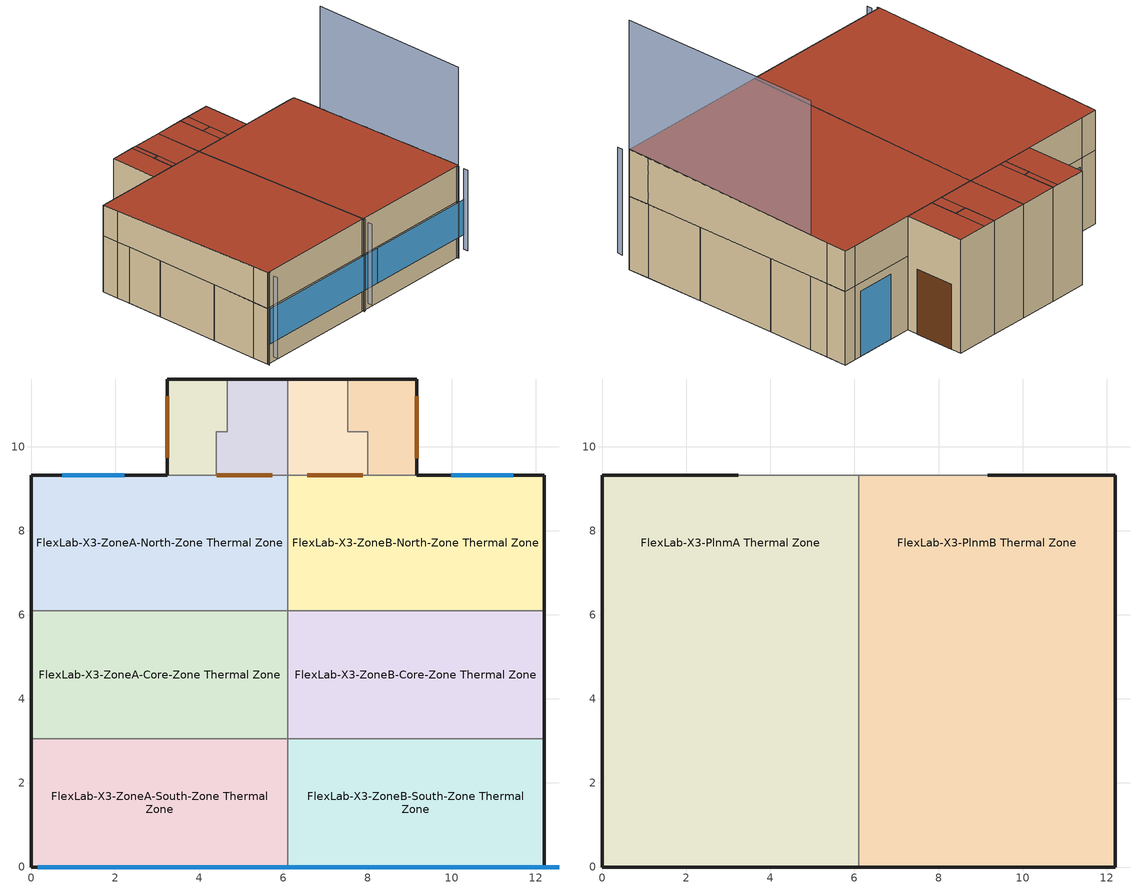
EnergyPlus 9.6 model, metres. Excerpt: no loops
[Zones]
FlexLab-X3-ElecRoom-ZoneA Thermal Zone
 floor ground (Floor-SLAB_3): 4.66,11.61 4.66,10.36 4.41,10.36 4.41,9.32 3.24,9.32 3.24,11.61 z0
 wall outside (ZoneA-NorthWall-ElecRoom-Const): 4.66,11.61 3.24,11.61 z0:4.24
 wall outside (ZoneA-WestWall-ElecRoom-Const): 3.24,11.61 3.24,9.32 z0:4.24
 wall to FlexLab-X3-MechRoom-ZoneA Thermal Zone (ZoneA-E1Wall-ElecRoom-Const): 4.41,9.32 4.41,10.36 z0:4.24
 wall to FlexLab-X3-MechRoom-ZoneA Thermal Zone (ZoneA-E2Wall-ElecRoom-Const): 4.66,10.36 4.66,11.61 z0:4.24
 wall to FlexLab-X3-ZoneA-North-Zone Thermal Zone (ZoneA-S1WALL-ElecRoom-Const): 3.24,9.32 4.41,9.32 z0:2.74
 wall to FlexLab-X3-MechRoom-ZoneA Thermal Zone (ZoneA-S2Wall-ElecRoom-Const): 4.41,10.36 4.66,10.36 z0:4.24
 wall to FlexLab-X3-PlnmA Thermal Zone (ZoneA-S1WALL-ElecRoom-Const): 3.24,9.32 4.41,9.32 z2.74:4.24
 door (AllDoor): 3.24,11.21 3.24,9.73 z0:2.43
 roof outside (Roof-Const): 4.41,9.32 4.41,11.61 3.24,11.61 3.24,9.32 z4.24; 4.66,10.36 4.66,11.61 4.41,11.61 4.41,10.36 z4.24
FlexLab-X3-ElecRoom-ZoneB Thermal Zone
 floor ground (Floor-SLAB_3): 9.17,11.61 9.17,9.32 8,9.32 8,10.36 7.53,10.36 7.53,11.61 z0
 wall outside (ZoneB-EastWall-ElecRoom-Const): 9.17,9.32 9.17,11.61 z0:4.24
 wall outside (ZoneB-NorthWall-ElecRoom-Const): 9.17,11.61 7.53,11.61 z0:4.24
 wall to FlexLab-X3-ZoneB-North-Zone Thermal Zone (ZONEB-S1WALL-ElecRoom-Const): 8,9.32 9.17,9.32 z0:2.74
 wall to FlexLab-X3-MechRoom-ZoneB Thermal Zone (ZoneB-S2Wall-ElecRoom-Const): 7.53,10.36 8,10.36 z0:4.24
 wall to FlexLab-X3-PlnmB Thermal Zone (ZONEB-S1WALL-ElecRoom-Const): 8,9.32 9.17,9.32 z2.74:4.24
 wall to FlexLab-X3-MechRoom-ZoneB Thermal Zone (ZoneB-W1Wall-ElecRoom-Const): 8,10.36 8,9.32 z0:4.24
 wall to FlexLab-X3-MechRoom-ZoneB Thermal Zone (ZoneB-W2Wall-ElecRoom-Const): 7.53,11.61 7.53,10.36 z0:4.24
 door (AllDoor): 9.17,9.73 9.17,11.21 z0:2.43
 roof outside (Roof-Const): 8,10.36 8,11.61 7.53,11.61 7.53,10.36 z4.24; 9.17,9.32 9.17,11.61 8,11.61 8,9.32 z4.24
FlexLab-X3-MechRoom-ZoneA Thermal Zone
 floor ground (Floor-SLAB_3): 6.1,11.61 6.1,9.32 4.41,9.32 4.41,10.36 4.66,10.36 4.66,11.61 z0
 wall outside (ZoneA-N1Wall-MechRoom-Const): 6.1,11.61 4.66,11.61 z0:4.24
 wall to FlexLab-X3-MechRoom-ZoneB Thermal Zone (ZoneA-EastWall-MechRoom-Const): 6.1,9.32 6.1,11.61 z0:4.24
 wall to FlexLab-X3-ZoneA-North-Zone Thermal Zone (ZoneA-S1WALL-MECHROOM-Const): 5.75,9.32 6.1,9.32 z0:2.74
 wall to FlexLab-X3-ZoneA-North-Zone Thermal Zone (ZoneA-S2WALL-MECHROOM-Const): 4.41,9.32 5.75,9.32 z0:2.74
 wall to FlexLab-X3-PlnmA Thermal Zone (ZoneA-S1WALL-MECHROOM-Const): 5.75,9.32 6.1,9.32 z2.74:4.24
 wall to FlexLab-X3-PlnmA Thermal Zone (ZoneA-S2WALL-MECHROOM-Const): 4.41,9.32 5.75,9.32 z2.74:4.24
 door inside (AllDoor): 4.42,9.32 5.74,9.32 z0:2.43
 roof outside (Roof-Const): 4.66,9.32 4.66,10.36 4.41,10.36 4.41,9.32 z4.24; 6.1,9.32 6.1,11.61 4.66,11.61 4.66,9.32 z4.24
FlexLab-X3-MechRoom-ZoneB Thermal Zone
 floor ground (Floor-SLAB_3): 7.53,11.61 7.53,10.36 8,10.36 8,9.32 6.1,9.32 6.1,11.61 z0
 wall outside (ZoneB-N1Wall-MechRoom-Const): 7.53,11.61 6.1,11.61 z0:4.24
 wall to FlexLab-X3-ZoneB-North-Zone Thermal Zone (ZoneB-S1WALL-MECHROOM-Const): 6.1,9.32 6.46,9.32 z0:2.74
 wall to FlexLab-X3-ZoneB-North-Zone Thermal Zone (ZoneB-S2WALL-MECHROOM-Const): 6.46,9.32 8,9.32 z0:2.74
 wall to FlexLab-X3-PlnmB Thermal Zone (ZoneB-S1WALL-MECHROOM-Const): 6.1,9.32 6.46,9.32 z2.74:4.24
 wall to FlexLab-X3-PlnmB Thermal Zone (ZoneB-S2WALL-MECHROOM-Const): 6.46,9.32 8,9.32 z2.74:4.24
 door inside (AllDoor): 6.57,9.32 7.89,9.32 z0:2.43
 roof outside (Roof-Const): 7.53,9.32 7.53,11.61 6.1,11.61 6.1,9.32 z4.24; 8,9.32 8,10.36 7.53,10.36 7.53,9.32 z4.24
FlexLab-X3-ZoneA-Core-Zone Thermal Zone
 floor ground (Floor-SLAB): 6.1,6.1 6.1,3.05 0,3.05 0,6.1 z0
 wall outside (ZoneA-W2Wall-Const): 0,6.1 0,3.05 z0:2.74
 wall to FlexLab-X3-ZoneB-Core-Zone Thermal Zone (ZoneA-E2Wall-Const): 6.1,3.05 6.1,6.1 z0:2.74
 wall to FlexLab-X3-ZoneA-North-Zone Thermal Zone (TempNwall-NorthFacing-CONST): 6.1,6.1 0,6.1 z0:2.74
 wall to FlexLab-X3-ZoneA-South-Zone Thermal Zone (TempNwall-SouthFacing-CONST): 0,3.05 6.1,3.05 z0:2.74
FlexLab-X3-ZoneA-North-Zone Thermal Zone
 floor ground (Floor-SLAB): 6.1,9.32 6.1,6.1 0,6.1 0,9.32 z0
 wall outside (ZoneA-N1Wall-Const): 0.65,9.32 0,9.32 z0:2.74
 wall outside (ZoneA-N2Wall-Const): 3.24,9.32 0.65,9.32 z0:2.74
 wall outside (ZoneA-W2Wall-Const): 0,8.52 0,7.82 0,6.1 z0:2.74
 wall outside (ZoneA-W3Wall-Const): 0,9.32 0,8.52 z0:2.74
 wall to FlexLab-X3-ZoneB-North-Zone Thermal Zone (ZoneA-E2Wall-Const): 6.1,6.1 6.1,8.78 z0:2.74
 wall to FlexLab-X3-ZoneB-North-Zone Thermal Zone (ZoneA-E3Wall-Const): 6.1,8.78 6.1,9.32 z0:2.74
 window (Sgl_Clr_6mm_Door): 2.21,9.32 0.74,9.32 z0:2.43
FlexLab-X3-ZoneA-South-Zone Thermal Zone
 floor ground (Floor-SLAB): 6.1,3.05 6.1,0 0,0 0,3.05 z0
 wall outside (ZoneA-S1Wall-Const): 6.05,0 6.1,0 z0:2.74
 wall outside (ZoneA-S2Wall-Const): 0.12,0 6.05,0 z0:2.74
 wall outside (ZoneA-S3Wall-Const): 0,0 0.12,0 z0:2.74
 wall outside (ZoneA-W1Wall-Const): 0,0.8 0,0 z0:2.74
 wall outside (ZoneA-W2Wall-Const): 0,3.05 0,0.8 z0:2.74
 wall to FlexLab-X3-ZoneB-South-Zone Thermal Zone (ZoneA-E2Wall-Const): 6.1,0 6.1,3.05 z0:2.74
 window (GlzSys_A_B): 0.16,0 7.01,0 z0.95:2.67
FlexLab-X3-ZoneB-Core-Zone Thermal Zone
 floor ground (Floor-SLAB): 12.2,6.1 12.2,3.05 6.1,3.05 6.1,6.1 z0
 wall outside (ZoneB-E2Wall-Const): 12.2,3.05 12.2,6.1 z0:2.74
 wall to FlexLab-X3-ZoneB-North-Zone Thermal Zone (TempNwall-NorthFacing-CONST): 12.2,6.1 6.1,6.1 z0:2.74
 wall to FlexLab-X3-ZoneB-South-Zone Thermal Zone (TempNwall-SouthFacing-CONST): 6.1,3.05 12.2,3.05 z0:2.74
FlexLab-X3-ZoneB-North-Zone Thermal Zone
 floor ground (Floor-SLAB): 12.2,9.32 12.2,6.1 6.1,6.1 6.1,9.32 z0
 wall outside (ZoneB-E3Wall-Const): 12.2,7.82 12.2,8.52 12.2,9.32 z0:2.74
 wall outside (ZoneB-E2Wall-Const): 12.2,6.1 12.2,7.82 z0:2.74
 wall outside (ZoneB-N1Wall-Const): 12.2,9.32 11.76,9.32 z0:2.74
 wall outside (ZoneB-N2Wall-Const): 11.76,9.32 9.17,9.32 z0:2.74
 window (GlzSys_61): 11.47,9.32 9.99,9.32 z0:2.43
FlexLab-X3-ZoneB-South-Zone Thermal Zone
 floor ground (Floor-SLAB): 12.2,3.05 12.2,0 6.1,0 6.1,3.05 z0
 wall outside (ZoneB-E1Wall-Const): 12.2,0 12.2,0.8 z0:2.74
 wall outside (ZoneB-E2Wall-Const): 12.2,0.8 12.2,3.05 z0:2.74
 wall outside (ZoneB-S1Wall-Const): 12.1,0 12.2,0 z0:2.74
 wall outside (ZoneB-S2Wall-Const): 6.17,0 12.1,0 z0:2.74
 wall outside (ZoneB-S3Wall-Const): 6.1,0 6.17,0 z0:2.74
 window (GlzSys_B): 6.21,0 12.56,0 z0.95:2.67
FlexLab-X3-PlnmA Thermal Zone
 floor to FlexLab-X3-ZoneA-North-Zone Thermal Zone (FloorPlnm-Const): 6.1,9.32 6.1,6.1 0,6.1 0,9.32 z2.74
 floor to FlexLab-X3-ZoneA-Core-Zone Thermal Zone (FloorPlnm-Const): 6.1,6.1 6.1,3.05 0,3.05 0,6.1 z2.74
 floor to FlexLab-X3-ZoneA-South-Zone Thermal Zone (FloorPlnm-Const): 6.1,3.05 6.1,0 0,0 0,3.05 z2.74
 wall outside (ZoneA-N1Wall-Const): 0.65,9.32 0,9.32 z2.74:4.24
 wall outside (ZoneA-N2Wall-Const): 3.24,9.32 0.65,9.32 z2.74:4.24
 wall outside (ZoneA-S1Wall-Const): 6.05,0 6.1,0 z2.74:4.5
 wall outside (ZoneA-S2Wall-Const): 0.12,0 6.05,0 z2.74:4.5
 wall outside (ZoneA-S3Wall-Const): 0,0 0.12,0 z2.74:4.5
 wall outside (ZoneA-W1Wall-Const): 0,0,4.5 0,0.8,4.47 0,0.8,2.74 0,0,2.74
 wall outside (ZoneA-W2Wall-Const): 0,0.8,4.47 0,8.52,4.26 0,8.52,2.74 0,0.8,2.74
 wall outside (ZoneA-W3Wall-Const): 0,8.52,4.26 0,9.32,4.24 0,9.32,2.74 0,8.52,2.74
 wall to FlexLab-X3-PlnmB Thermal Zone (ZoneA-E2Wall-Const): 6.1,0,4.5 6.1,0,2.74 6.1,9.32,2.74 6.1,9.32,4.24
 roof outside (Roof-Const): 6.1,0,4.5 6.1,9.32,4.24 0,9.32,4.24 0,0,4.5
FlexLab-X3-PlnmB Thermal Zone
 floor to FlexLab-X3-ZoneB-South-Zone Thermal Zone (FloorPlnm-Const): 12.2,3.05 12.2,0 6.1,0 6.1,3.05 z2.74
 floor to FlexLab-X3-ZoneB-Core-Zone Thermal Zone (FloorPlnm-Const): 12.2,6.1 12.2,3.05 6.1,3.05 6.1,6.1 z2.74
 floor to FlexLab-X3-ZoneB-North-Zone Thermal Zone (FloorPlnm-Const): 12.2,9.32 12.2,6.1 6.1,6.1 6.1,9.32 z2.74
 wall outside (ZoneB-E1Wall-Const): 12.2,0,4.5 12.2,0,2.74 12.2,0.8,2.74 12.2,0.8,4.47
 wall outside (ZoneB-E2Wall-Const): 12.2,0.8,4.47 12.2,0.8,2.74 12.2,8.52,2.74 12.2,8.52,4.26
 wall outside (ZoneB-E3Wall-Const): 12.2,8.52,4.26 12.2,8.52,2.74 12.2,9.32,2.74 12.2,9.32,4.24
 wall outside (ZoneB-N1Wall-Const): 12.2,9.32 11.76,9.32 z2.74:4.24
 wall outside (ZoneB-N2Wall-Const): 11.76,9.32 9.17,9.32 z2.74:4.24
 wall outside (ZoneB-S1Wall-Const): 12.1,0 12.2,0 z2.74:4.5
 wall outside (ZoneB-S2Wall-Const): 6.17,0 12.1,0 z2.74:4.5
 wall outside (ZoneB-S3Wall-Const): 6.1,0 6.17,0 z2.74:4.5
 roof outside (Roof-Const): 12.2,0,4.5 12.2,9.32,4.24 6.1,9.32,4.24 6.1,0,4.5
shading: 12.25,-0.47 12.25,-0.27 / 6.1,-0.47 6.1,-0.27 / 0.06,-0.47 0.06,-0.27 z0.46:4.41; 6.07,-0.08 6.07,0 / 0.01,-0.08 0.01,0 / 12.13,-0.08 12.13,0 / 6.14,-0.08 6.14,0 z2.74:4.5; 6.07,-0.08 6.07,0 / 0.01,-0.08 0.01,0 / 12.13,-0.08 12.13,0 / 6.14,-0.08 6.14,0 z0:2.74; 12.2,0,9.3 12.2,0,4.5 12.2,7.82,4.28 12.2,7.82,9.3; 6.05,0 6.05,0.04 0.1,0.04 0.1,0 z2.75; 12.09,0 12.09,0.04 6.17,0.04 6.17,0 z2.75
[Building]
Office: North Axis {deg}=0; Terrain=Suburbs; Loads Convergence Tolerance Value {W}=0.04; Temperature Convergence Tolerance Value {deltaC}=0.4; Solar Distribution=FullInteriorAndExteriorWithReflections; Maximum Number of Warmup Days=30; Minimum Number of Warmup Days=6
[Site:Location]
Climate Zone 3: Latitude {deg}=37.7; Longitude {deg}=-122.2; Time Zone {hr}=-8; Elevation {m}=2
[SizingPeriod:DesignDay] Day of Month=21; Dry-Bulb Temperature Range Modifier Type=DefaultMultipliers; Humidity Condition Type=Wetbulb; Barometric Pressure {Pa}=101301; Rain Indicator=No; Snow Indicator=No; Daylight Saving Time Indicator=No
Name | Month | Day Type | Maximum Dry-Bulb Temperature {C} | Daily Dry-Bulb Temperature Range {deltaC} | Wetbulb or DewPoint at Maximum Dry-Bulb {C} | Wind Speed {m/s} | Wind Direction {deg} | Solar Model Indicator | ASHRAE Clear Sky Optical Depth for Beam Irradiance (taub) | ASHRAE Clear Sky Optical Depth for Diffuse Irradiance (taud) | Sky Clearness
Berkeley Clg .5% Condns DB=>MWB | 8 | SummerDesignDay | 28.3 | 8.9 | 17.8 | 4.9 | 290 | ASHRAETau | 0.367 | 2.428
Berkeley Htg 99.5% Condns DB | 1 | WinterDesignDay | 2.9 | 0 | 2.9 | 2.2 | 50 | ASHRAEClearSky |  |  | 0
[Site:GroundTemperature:FCfactorMethod]
18.8, 14.3, 13.6, 13.2, 13.3, 12.6, 15.3, 15.6, 17.7, 19.4, 19.7, 18.5
[Material]
Name | Roughness | Thickness {m} | Conductivity {W/m-K} | Density {kg/m3} | Specific Heat {J/kg-K} | Thermal Absorptance | Solar Absorptance | Visible Absorptance
Acous Tile 3/4" | MediumSmooth | 0.0191 | 0.057 | 288 | 1331 | 0.9 | 0.2 | 0.2
Carpet 1/4" | MediumSmooth | 0.0064 | 0.06 | 288 | 1380 | 0.9 | 0.7 | 0.7
Cement Board 0.65" | MediumSmooth | 0.0165 | 0.597 | 1922 | 837 | 0.9 | 0.5 | 0.5
Cotton Batt 7" | MediumSmooth | 0.178 | 0.059 | 1480 | 1307 | 0.2 | 0.5 | 0.5
Equiv Layer K1-Hwall North | MediumSmooth | 0.0889 | 0.0503 | 107.1 | 1274 | 0.9 | 0.5 | 0.5
Equiv Layer K1-Hwall South | MediumSmooth | 0.1016 | 0.046 | 75.3 | 1250 | 0.9 | 0.5 | 0.5
Equiv Layer K1-Jwall North | MediumSmooth | 0.1016 | 0.0565 | 619.6 | 1010 | 0.9 | 0.5 | 0.5
Equiv Layer K1-Jwall South | MediumSmooth | 0.0889 | 0.0465 | 105.1 | 1273 | 0.9 | 0.5 | 0.5
Equiv Layer K1-Kwall Middle | MediumSmooth | 0.0762 | 0.0504 | 48.3 | 1228 | 0.9 | 0.5 | 0.5
Equiv Layer K1-Kwall North Corner | MediumSmooth | 0.0762 | 0.055 | 109.2 | 1276 | 0.9 | 0.5 | 0.5
Equiv Layer K1-Kwall South Corner | MediumSmooth | 0.0762 | 0.035 | 109.2 | 1276 | 0.9 | 0.5 | 0.5
Equiv Layer K1-NorthWall | MediumSmooth | 0.1842 | 0.205 | 270 | 1300 | 0.9 | 0.5 | 0.5
Equiv Layer K1-SouthWall | MediumSmooth | 0.1524 | 0.174 | 105.9 | 1312 | 0.9 | 0.5 | 0.5
Equiv Layer K2-Hwall North | MediumSmooth | 0.1803 | 0.0635 | 89.6 | 1261 | 0.9 | 0.5 | 0.5
Equiv Layer K2-Hwall South | MediumSmooth | 0.1016 | 0.0488 | 297.9 | 1411 | 0.9 | 0.5 | 0.5
Equiv Layer K2-Jwall North | MediumSmooth | 0.1848 | 0.184 | 747.9 | 1599 | 0.9 | 0.5 | 0.5
Equiv Layer K2-Jwall South | MediumSmooth | 0.1053 | 0.096 | 873 | 1109 | 0.9 | 0.5 | 0.5
Equiv Layer K2-Kwall North Corner | MediumSmooth | 0.0762 | 0.065 | 111.3 | 1278 | 0.9 | 0.5 | 0.5
Equiv Layer K2-Kwall South Corner | MediumSmooth | 0.0762 | 0.046 | 111.3 | 1278 | 0.9 | 0.5 | 0.5
Equiv Layer K2-NorthWall | MediumSmooth | 0.0762 | 0.0418 | 72.9 | 1249 | 0.9 | 0.5 | 0.5
Equiv Layer K3-Hwall North | MediumSmooth | 0.508 | 0.116 | 563.7 | 968 | 0.9 | 0.5 | 0.5
Equiv Layer K3-Hwall South | MediumSmooth | 0.3927 | 0.066 | 1428 | 1044 | 0.9 | 0.5 | 0.5
Equiv Layer K3-Kwall North Corner | MediumSmooth | 0.197 | 0.052 | 874.9 | 1312 | 0.9 | 0.5 | 0.5
Equiv Layer K3-Kwall South Corner | MediumSmooth | 0.197 | 0.042 | 853.6 | 1300 | 0.9 | 0.5 | 0.5
Equiv Layer K4-NorthWall | MediumSmooth | 0.1524 | 0.136 | 80.1 | 1314 | 0.9 | 0.5 | 0.5
Equiv Layer K5-NorthWall | MediumSmooth | 0.0889 | 0.3706 | 79.4 | 230 | 0.9 | 0.5 | 0.5
Gypsum Board 1/2" | MediumSmooth | 0.0127 | 0.16 | 801 | 837 | 0.9 | 0.69 | 0.63
Gypsum Board 5/8" | MediumSmooth | 0.0159 | 0.16 | 801 | 837 | 0.9 | 0.69 | 0.63
HW CONCRETE 5" | Rough | 0.127 | 1.311 | 2240 | 836.8 | 0.9 | 0.7 | 0.7
Ins Board 3/4" R3.8 | MediumSmooth | 0.0191 | 0.035 | 29 | 1213 | 0.9 | 0.5 | 0.5
Ins Board 4" R20 | MediumSmooth | 0.1016 | 0.037 | 29 | 1213 | 0.9 | 0.5 | 0.5
Ins Board 7.5" R13 | MediumSmooth | 0.1905 | 0.039 | 48 | 1318 | 0.9 | 0.5 | 0.5
Metal Panel 0.0433 | MediumSmooth | 0.0011 | 62 | 7580 | 485 | 0.9 | 0.5 | 0.5
Plywood 1.125" | MediumSmooth | 0.0286 | 0.115 | 545 | 1213 | 0.9 | 0.5 | 0.5
Plywood 1/2" | MediumSmooth | 0.0127 | 0.115 | 545 | 1213 | 0.9 | 0.5 | 0.5
Plywood 3/4" | MediumSmooth | 0.0191 | 0.115 | 545 | 1213 | 0.9 | 0.5 | 0.5
Polyiso 2" | MediumSmooth | 0.0508 | 0.02202 | 31.65 | 1500 | 0.9 | 0.5 | 0.5
Roof Decking 1/2" | Rough | 0.0127 | 0.13 | 850 | 1300 | 0.9 | 0.12 | 0.7
SIP 7.25" | MediumSmooth | 0.1842 | 0.038 | 29 | 1210 | 0.9 | 0.5 | 0.5
Slab Horizontal Insulation 5" | Smooth | 0.127 | 0.035 | 265 | 1300 | 0.9 | 0.65 | 0.65
Spray-on Insul and Wood | Rough | 0.2413 | 0.0324 | 68.71 | 1558 | 0.9 | 0.12 | 0.7
Std Wood 6inch | MediumSmooth | 0.15 | 0.12 | 540 | 1210 | 0.9 | 0.7 | 0.7
Topping Slab 6" | Rough | 0.1524 | 1.95 | 2087 | 900 | 0.9 | 0.65 | 0.65
Door_StainlessSteel | MediumSmooth | 0.015 | 20 | 8050 | 450 | 0.9 | 0.9 | 0.9
Door_InsulationBoard | MediumSmooth | 0.08 | 0.03 | 40 | 1200 | 0.9 | 0.9 | 0.9
AdditionalInsulation | MediumRough | 0.1524 | 0.023 | 40 | 1500 | 0.9 | 0.7 | 0.7
[Material:AirGap]
Air Layer 3/4" vertical-AL11: Thermal Resistance {m2-K/W}=0.158
[WindowMaterial:SimpleGlazingSystem] U-Factor {W/m2-K}=5.11; Solar Heat Gain Coefficient=0.48; Visible Transmittance=0.54
GlzSys_A_B_Detail; GlzSys_B_Detail
[WindowMaterial:Glazing] Optical Data Type=SpectralAverage; Infrared Transmittance at Normal Incidence=0
Name | Thickness {m} | Solar Transmittance at Normal Incidence | Front Side Solar Reflectance at Normal Incidence | Back Side Solar Reflectance at Normal Incidence | Visible Transmittance at Normal Incidence | Front Side Visible Reflectance at Normal Incidence | Back Side Visible Reflectance at Normal Incidence | Front Side Infrared Hemispherical Emissivity | Back Side Infrared Hemispherical Emissivity | Conductivity {W/m-K}
Glass_60004_LayerAvg | 0.001613 | 0 | 0.5 | 0.5 | 0 | 0.5 | 0.5 | 0.2 | 0.2 | 62.0001
Glass_60005_LayerAvg | 0.047371 | 0 | 0.5 | 0.5 | 0 | 0.5 | 0.5 | 0.9 | 0.9 | 0.050191
CLEAR 6MM | 0.006 | 0.775 | 0.071 | 0.071 | 0.881 | 0.08 | 0.08 | 0.84 | 0.84 | 0.9
[WindowMaterial:Gas]
Gap_206_W_0_0001: Gas Type=Custom; Thickness {m}=0.0001; Conductivity Coefficient A {W/m-K}=0.002873; Conductivity Coefficient B {W/m-K2}=7.76e-05; Viscosity Coefficient A {kg/m-s}=3.723e-06; Viscosity Coefficient B {kg/m-s-K}=4.94e-08; Specific Heat Coefficient A {J/kg-K}=1002.737; Specific Heat Coefficient B {J/kg-K2}=0.012324; Molecular Weight {g/mol}=28.97
[WindowMaterial:Blind]
BLIND WITH HIGH REFLECTIVITY SLATS: Slat Orientation=Horizontal; Slat Width {m}=0.025; Slat Separation {m}=0.01875; Slat Thickness {m}=0.001; Slat Angle {deg}=3; Slat Conductivity {W/m-K}=0.9; Slat Beam Solar Transmittance=0; Front Side Slat Beam Solar Reflectance=0.8; Back Side Slat Beam Solar Reflectance=0.8; Slat Diffuse Solar Transmittance=0; Front Side Slat Diffuse Solar Reflectance=0.8; Back Side Slat Diffuse Solar Reflectance=0.8; Slat Beam Visible Transmittance=0; Front Side Slat Beam Visible Reflectance=0.8; Back Side Slat Beam Visible Reflectance=0.8; Slat Diffuse Visible Transmittance=0; Front Side Slat Diffuse Visible Reflectance=0.8; Back Side Slat Diffuse Visible Reflectance=0.8; Slat Infrared Hemispherical Transmittance=0; Front Side Slat Infrared Hemispherical Emissivity=0.9; Back Side Slat Infrared Hemispherical Emissivity=0.9; Blind to Glass Distance {m}=0.05; Blind Top Opening Multiplier=0.5; Blind Bottom Opening Multiplier=0.5; Blind Left Side Opening Multiplier=0.5; Blind Right Side Opening Multiplier=0.5
[Construction]
Floor-SLAB: HW CONCRETE 5", Slab Horizontal Insulation 5", Topping Slab 6", Carpet 1/4"
Floor-SLAB_3: HW CONCRETE 5", Slab Horizontal Insulation 5", Topping Slab 6", Polyiso 2", Polyiso 2", Plywood 1/2"
FloorPlnm-Const: Acous Tile 3/4", Cotton Batt 7"
GlzSys_61: Glass_60004_LayerAvg, Gap_206_W_0_0001, Glass_60005_LayerAvg, Gap_206_W_0_0001, Glass_60004_LayerAvg
InteriorFurnishings: Std Wood 6inch
Roof-Const: Roof Decking 1/2", Ins Board 4" R20, Plywood 1.125", Spray-on Insul and Wood
TempNwall-NorthFacing-CONST; TempNwall-SouthFacing-CONST: Gypsum Board 1/2", Gypsum Board 1/2"
ZoneA-E1Wall-ElecRoom-Const; ZoneA-E2Wall-ElecRoom-Const; ZoneA-S2Wall-ElecRoom-Const; ZoneB-S2Wall-ElecRoom-Const; ZoneB-W1Wall-ElecRoom-Const; ZoneB-W2Wall-ElecRoom-Const: Gypsum Board 5/8", Plywood 1/2", SIP 7.25", Plywood 1/2", Ins Board 4" R20, Plywood 3/4"
ZoneA-E2Wall-Const; ZoneA-EastWall-MechRoom-Const: Gypsum Board 5/8", Ins Board 4" R20, Plywood 1/2", SIP 7.25", Plywood 1/2", Ins Board 4" R20, Gypsum Board 5/8"
ZoneA-E3Wall-Const: Gypsum Board 5/8", Equiv Layer K1-Jwall North, Plywood 1/2", Equiv Layer K2-Jwall North, Plywood 1/2", Equiv Layer K1-Jwall North, Gypsum Board 5/8"
ZoneA-N1Wall-Const: Metal Panel 0.0433, Air Layer 3/4" vertical-AL11, Equiv Layer K1-Hwall North, Plywood 3/4", Equiv Layer K3-Kwall North Corner, Gypsum Board 5/8"
ZoneA-N1Wall-MechRoom-Const; ZoneB-N1Wall-MechRoom-Const: Metal Panel 0.0433, Air Layer 3/4" vertical-AL11, Ins Board 4" R20, Plywood 1/2", SIP 7.25", Plywood 1/2", Gypsum Board 5/8"
ZoneA-N2Wall-Const; ZoneB-N2Wall-Const: Metal Panel 0.0433, Air Layer 3/4" vertical-AL11, Ins Board 3/4" R3.8, Plywood 1/2", Equiv Layer K4-NorthWall, Gypsum Board 5/8"
ZoneA-NorthWall-ElecRoom-Const; ZoneB-NorthWall-ElecRoom-Const: Metal Panel 0.0433, Air Layer 3/4" vertical-AL11, Ins Board 4" R20, Plywood 1/2", SIP 7.25", Plywood 1/2", Plywood 3/4"
ZoneA-S1Wall-Const; ZoneB-S3Wall-Const: Metal Panel 0.0433, Air Layer 3/4" vertical-AL11, Equiv Layer K1-Jwall South, Plywood 1/2", Equiv Layer K2-Jwall South, Gypsum Board 5/8"
ZoneA-S1WALL-ElecRoom-Const; ZONEB-S1WALL-ElecRoom-Const: Gypsum Board 5/8", Plywood 1/2", Equiv Layer K1-NorthWall, Plywood 1/2", Equiv Layer K2-NorthWall, Plywood 3/4"
ZoneA-S1WALL-MECHROOM-Const; ZoneA-S2WALL-MECHROOM-Const; ZoneB-S1WALL-MECHROOM-Const: Gypsum Board 5/8", Equiv Layer K1-Jwall North, Gypsum Board 5/8"
ZoneA-S2Wall-Const; ZoneB-S2Wall-Const: Cement Board 0.65", Air Layer 3/4" vertical-AL11, Ins Board 3/4" R3.8, Plywood 1/2", Equiv Layer K1-SouthWall, Gypsum Board 5/8"
ZoneA-S3Wall-Const: Metal Panel 0.0433, Air Layer 3/4" vertical-AL11, Equiv Layer K1-Hwall South, Plywood 1/2", Equiv Layer K2-Hwall South, Gypsum Board 5/8"
ZoneA-W1Wall-Const: Metal Panel 0.0433, Air Layer 3/4" vertical-AL11, Equiv Layer K1-Kwall South Corner, Plywood 1/2", Equiv Layer K3-Kwall South Corner, AdditionalInsulation, Gypsum Board 5/8"
ZoneA-W2Wall-Const: Metal Panel 0.0433, Air Layer 3/4" vertical-AL11, Equiv Layer K1-Kwall Middle, Plywood 1/2", SIP 7.25", Plywood 1/2", AdditionalInsulation, Gypsum Board 5/8"
ZoneA-W3Wall-Const: Metal Panel 0.0433, Air Layer 3/4" vertical-AL11, Equiv Layer K1-Kwall North Corner, Plywood 1/2", Equiv Layer K3-Kwall North Corner, AdditionalInsulation, Gypsum Board 5/8"
ZoneA-WestWall-ElecRoom-Const; ZoneB-EastWall-ElecRoom-Const: Metal Panel 0.0433, Air Layer 3/4" vertical-AL11, Plywood 1/2", Ins Board 7.5" R13, Plywood 1/2", Plywood 3/4"
ZoneB-E1Wall-Const: Gypsum Board 5/8", Equiv Layer K2-Hwall South, Plywood 1/2", Equiv Layer K3-Hwall South, Plywood 1/2", Equiv Layer K2-Hwall South, Gypsum Board 5/8"
ZoneB-E2Wall-Const: Gypsum Board 5/8", Ins Board 4" R20, Plywood 1/2", SIP 7.25", Plywood 1/2", Plywood 1/2", SIP 7.25", Plywood 1/2", Ins Board 4" R20, Gypsum Board 5/8"
ZoneB-E3Wall-Const: Metal Panel 0.0433, Air Layer 3/4" vertical-AL11, Equiv Layer K2-Hwall North, Plywood 1/2", Equiv Layer K3-Hwall North, Gypsum Board 5/8"
ZoneB-N1Wall-Const: Metal Panel 0.0433, Air Layer 3/4" vertical-AL11, Equiv Layer K2-Kwall North Corner, Plywood 1/2", Equiv Layer K3-Kwall North Corner, Gypsum Board 5/8"
ZoneB-S1Wall-Const: Metal Panel 0.0433, Air Layer 3/4" vertical-AL11, Equiv Layer K2-Kwall South Corner, Plywood 1/2", Equiv Layer K3-Kwall South Corner, Gypsum Board 5/8"
ZoneB-S2WALL-MECHROOM-Const: Gypsum Board 5/8", Equiv Layer K5-NorthWall, Gypsum Board 5/8"
AllDoor: Door_StainlessSteel, Door_InsulationBoard, Door_StainlessSteel
Sgl_Clr_6mm_Door: CLEAR 6MM
GlzSys_A_B: GlzSys_A_B_Detail
GlzSys_B: GlzSys_B_Detail
GlzSys_A_B_IntBlind: GlzSys_A_B_Detail, BLIND WITH HIGH REFLECTIVITY SLATS
GlzSys_B_IntBlind: GlzSys_B_Detail, BLIND WITH HIGH REFLECTIVITY SLATS
[Zone]
Name | Multiplier
FlexLab-X3-ElecRoom-ZoneA Thermal Zone; FlexLab-X3-ElecRoom-ZoneB Thermal Zone; FlexLab-X3-MechRoom-ZoneA Thermal Zone; FlexLab-X3-MechRoom-ZoneB Thermal Zone; FlexLab-X3-PlnmA Thermal Zone; FlexLab-X3-PlnmB Thermal Zone; FlexLab-X3-ZoneA-North-Zone Thermal Zone; FlexLab-X3-ZoneA-South-Zone Thermal Zone; FlexLab-X3-ZoneB-North-Zone Thermal Zone; FlexLab-X3-ZoneB-South-Zone Thermal Zone | 1
FlexLab-X3-ZoneA-Core-Zone Thermal Zone; FlexLab-X3-ZoneB-Core-Zone Thermal Zone
[WindowShadingControl] Shading Type=InteriorBlind; Shading Control Type=OnIfScheduleAllows; Schedule=ScreenSchedule; Setpoint {W/m2, W or deg C}=20; Shading Control Is Scheduled=YES; Glare Control Is Active=NO; Multiple Surface Control Type=Group
Name | Zone | Construction with Shading | Fenestration Surface 1
Win_1_1-FlexLab-X3-ZoneA_IntShade | FlexLab-X3-ZoneA-South-Zone Thermal Zone | GlzSys_A_B_IntBlind | Win_1_1-FlexLab-X3-ZoneA
Win_1_1-FlexLab-X3-ZoneB_IntShade | FlexLab-X3-ZoneB-South-Zone Thermal Zone | GlzSys_B_IntBlind | Win_1_1-FlexLab-X3-ZoneB
[InternalMass] Construction=InteriorFurnishings
Name | Zone or ZoneList | Surface Area {m2}
FlexLab-X3-ZoneA-Core-Zone Mass | FlexLab-X3-ZoneA-Core-Zone Thermal Zone | 9.29368
FlexLab-X3-ZoneA-South-Zone Mass | FlexLab-X3-ZoneA-South-Zone Thermal Zone | 9.29368
FlexLab-X3-ZoneA-North-Zone Mass | FlexLab-X3-ZoneA-North-Zone Thermal Zone | 8.36431
FlexLab-X3-ZoneB-Core-Zone Mass | FlexLab-X3-ZoneB-Core-Zone Thermal Zone | 9.29368
FlexLab-X3-ZoneB-South-Zone Mass | FlexLab-X3-ZoneB-South-Zone Thermal Zone | 9.29368
FlexLab-X3-ZoneB-North-Zone Mass | FlexLab-X3-ZoneB-North-Zone Thermal Zone | 8.36431
[People] Number of People Schedule=OCC-SCHED; Number of People Calculation Method=People; Number of People=2; Fraction Radiant=0.3; Activity Level Schedule=ACTIVITY-SCHED; Work Efficiency Schedule=WORK_EFF-SCHED; Clothing Insulation Schedule=CLOTHING-SCHED; Air Velocity Schedule=AIR_VELO-SCHED; Thermal Comfort Model 1 Type=Fanger
Name | Zone or ZoneList or Space or SpaceList
A_Core_Zone_People | FlexLab-X3-ZoneA-Core-Zone Thermal Zone
A_North_Zone_People | FlexLab-X3-ZoneA-North-Zone Thermal Zone
A_South_Zone_People | FlexLab-X3-ZoneA-South-Zone Thermal Zone
B_Core_Zone_People | FlexLab-X3-ZoneB-Core-Zone Thermal Zone
B_North_Zone_People | FlexLab-X3-ZoneB-North-Zone Thermal Zone
B_South_Zone_People | FlexLab-X3-ZoneB-South-Zone Thermal Zone
[Lights] Design Level Calculation Method=LightingLevel; Fraction Radiant=0.7; Fraction Visible=0.2; Fraction Replaceable=1; Return Air Fraction Calculated from Plenum Temperature=No
Name | Zone or ZoneList or Space or SpaceList | Schedule | Lighting Level {W}
A_Core_Zone_Lights | FlexLab-X3-ZoneA-Core-Zone Thermal Zone | A-LIGHT-SCHED | 186
A_North_Zone_Lights | FlexLab-X3-ZoneA-North-Zone Thermal Zone | A-LIGHT-SCHED | 197
A_South_Zone_Lights | FlexLab-X3-ZoneA-South-Zone Thermal Zone | A-LIGHT-SCHED | 186
B_Core_Zone_Lights | FlexLab-X3-ZoneB-Core-Zone Thermal Zone | B-LIGHT-SCHED | 186
B_North_Zone_Lights | FlexLab-X3-ZoneB-North-Zone Thermal Zone | B-LIGHT-SCHED | 197
B_South_Zone_Lights | FlexLab-X3-ZoneB-South-Zone Thermal Zone | B-LIGHT-SCHED | 186
[ElectricEquipment] Design Level Calculation Method=EquipmentLevel; Fraction Radiant=0.5
Name | Zone or ZoneList or Space or SpaceList | Schedule | Design Level {W}
A_Core_Zone_Electric Equipment | FlexLab-X3-ZoneA-Core-Zone Thermal Zone | A-EQUIP-SCHED | 186
A_North_Zone_Electric Equipment | FlexLab-X3-ZoneA-North-Zone Thermal Zone | A-EQUIP-SCHED | 197
A_South_Zone_Electric Equipment | FlexLab-X3-ZoneA-South-Zone Thermal Zone | A-EQUIP-SCHED | 186
B_Core_Zone_Electric Equipment | FlexLab-X3-ZoneB-Core-Zone Thermal Zone | B-EQUIP-SCHED | 186
B_North_Zone_Electric Equipment | FlexLab-X3-ZoneB-North-Zone Thermal Zone | B-EQUIP-SCHED | 197
B_South_Zone_Electric Equipment | FlexLab-X3-ZoneB-South-Zone Thermal Zone | B-EQUIP-SCHED | 186
[ZoneInfiltration:DesignFlowRate] Schedule=INFIL-SCHED; Design Flow Rate Calculation Method=Flow/ExteriorArea; Flow per Exterior Surface Area {m3/s-m2}=0.00102523; Constant Term Coefficient=0; Temperature Term Coefficient=0; Velocity Term Coefficient=0.224; Velocity Squared Term Coefficient=0
Name | Zone or ZoneList
FlexLab-X3-ZoneA-Core-Zone Infiltration | FlexLab-X3-ZoneA-Core-Zone Thermal Zone
FlexLab-X3-ZoneA-North-Zone Infiltration | FlexLab-X3-ZoneA-North-Zone Thermal Zone
FlexLab-X3-ZoneA-South-Zone Infiltration | FlexLab-X3-ZoneA-South-Zone Thermal Zone
FlexLab-X3-ZoneB-Core-Zone Infiltration | FlexLab-X3-ZoneB-Core-Zone Thermal Zone
FlexLab-X3-ZoneB-North-Zone Infiltration | FlexLab-X3-ZoneB-North-Zone Thermal Zone
FlexLab-X3-ZoneB-South-Zone Infiltration | FlexLab-X3-ZoneB-South-Zone Thermal Zone
FlexLab-X3-PlnmA Infiltration | FlexLab-X3-PlnmA Thermal Zone
FlexLab-X3-PlnmB Infiltration | FlexLab-X3-PlnmB Thermal Zone
[ZoneCrossMixing] Schedule=AlwaysOn; Design Flow Rate Calculation Method=Flow/Zone; Delta Temperature {deltaC}=0
Name | Zone | Design Flow Rate {m3/s} | Source Zone
ZoneA-South-Core | FlexLab-X3-ZoneA-South-Zone Thermal Zone | 0.03 | FlexLab-X3-ZoneA-Core-Zone Thermal Zone
ZoneB-South-Core | FlexLab-X3-ZoneB-South-Zone Thermal Zone | 0.02 | FlexLab-X3-ZoneB-Core-Zone Thermal Zone
ZoneB-North-Core | FlexLab-X3-ZoneB-Core-Zone Thermal Zone | 0.03 | FlexLab-X3-ZoneB-North-Zone Thermal Zone
ZoneA-North-Core | FlexLab-X3-ZoneA-Core-Zone Thermal Zone | 0.02 | FlexLab-X3-ZoneA-North-Zone Thermal Zone
[AvailabilityManager:Scheduled]
Name | Schedule
FlexLab-X3-ZoneA-VAV-Reheat Availability Manager | Always On Discrete 7
Air Loop HVAC Outdoor Air System 1 Availability Manager | Always On Discrete 28
FlexLab-X3-ZoneB-VAV-Reheat Availability Manager | Always On Discrete 19
Air Loop HVAC Outdoor Air System 2 Availability Manager | Always On Discrete 30
[Schedule:Compact]
A-LIGHT-SCHED; B-LIGHT-SCHED: Through: 12/31, For: SummerDesignDay, Until: 07:00, 0, Until: 08:00, 0.5, Until: 17:00, 0.9, Until: 21:00, 0.5, Until: 24:00, 0, For: WinterDesignDay, Until: 07:00, 0, Until: 08:00, 0.5, Until: 17:00, 0.9, Until: 21:00, 0.5, Until: 24:00, 0, For: AllOtherDays, Until: 07:00, 0, Until: 08:00, 0.5, Until: 17:00, 0.9, Until: 21:00, 0.5, Until: 24:00, 0
ACTIVITY-SCHED: Through: 12/31, For: AllDays, Until: 24:00, 130
AIR_VELO-SCHED: Through: 12/31, For: AllDays, Until: 24:00, 0.2
ALWAYSON: Through: 12/31, For: AllDays, Until: 24:00, 1
CLOTHING-SCHED: Through: 04/30, For: AllDays, Until: 24:00, 1, Through: 09/30, For: AllDays, Until: 24:00, 0.5, Through: 12/31, For: AllDays, Until: 24:00, 1
A-EQUIP-SCHED; B-EQUIP-SCHED: Through: 12/31, For: SummerDesignDay, Until: 09:00, 0.4, Until: 13:00, 0.9, Until: 14:00, 0.8, Until: 18:00, 0.9, Until: 19:00, 0.5, Until: 24:00, 0.4, For: WinterDesignDay, Until: 09:00, 0.4, Until: 13:00, 0.9, Until: 14:00, 0.8, Until: 18:00, 0.9, Until: 19:00, 0.5, Until: 24:00, 0.4, For: AllOtherDays, Until: 09:00, 0.4, Until: 13:00, 0.9, Until: 14:00, 0.8, Until: 18:00, 0.9, Until: 19:00, 0.5, Until: 24:00, 0.4
INFIL-SCHED: Through: 12/31, For: WinterDesignDay SummerDesignDay, Until: 06:00, 1, Until: 22:00, 0.25, Until: 24:00, 1, For: AllOtherDays, Until: 06:00, 0.25, Until: 22:00, 0.25, Until: 24:00, 0.25
OCC-SCHED: Through: 12/31, For: SummerDesignDay, Until: 08:00, 0, Until: 09:00, 0.5, Until: 13:00, 1, Until: 14:00, 0.5, Until: 18:00, 1, Until: 19:00, 0.5, Until: 24:00, 0, For: AllOtherDays, Until: 08:00, 0, Until: 09:00, 0.5, Until: 13:00, 1, Until: 14:00, 0.5, Until: 18:00, 1, Until: 19:00, 0.5, Until: 24:00, 0
WORK_EFF-SCHED: Through: 12/31, For: AllDays, Until: 24:00, 0
ScreenSchedule: Through: 10/12, For: AllDays, Until: 24:00, 0, Through: 12/31, For: AllDays, Until: 24:00, 1
[Schedule:Constant]
Always On Discrete 19: OnOff 13, 1
Always On Discrete 7: OnOff 1, 1
Always On Discrete 28; Always On Discrete 30: OnOff, 1
